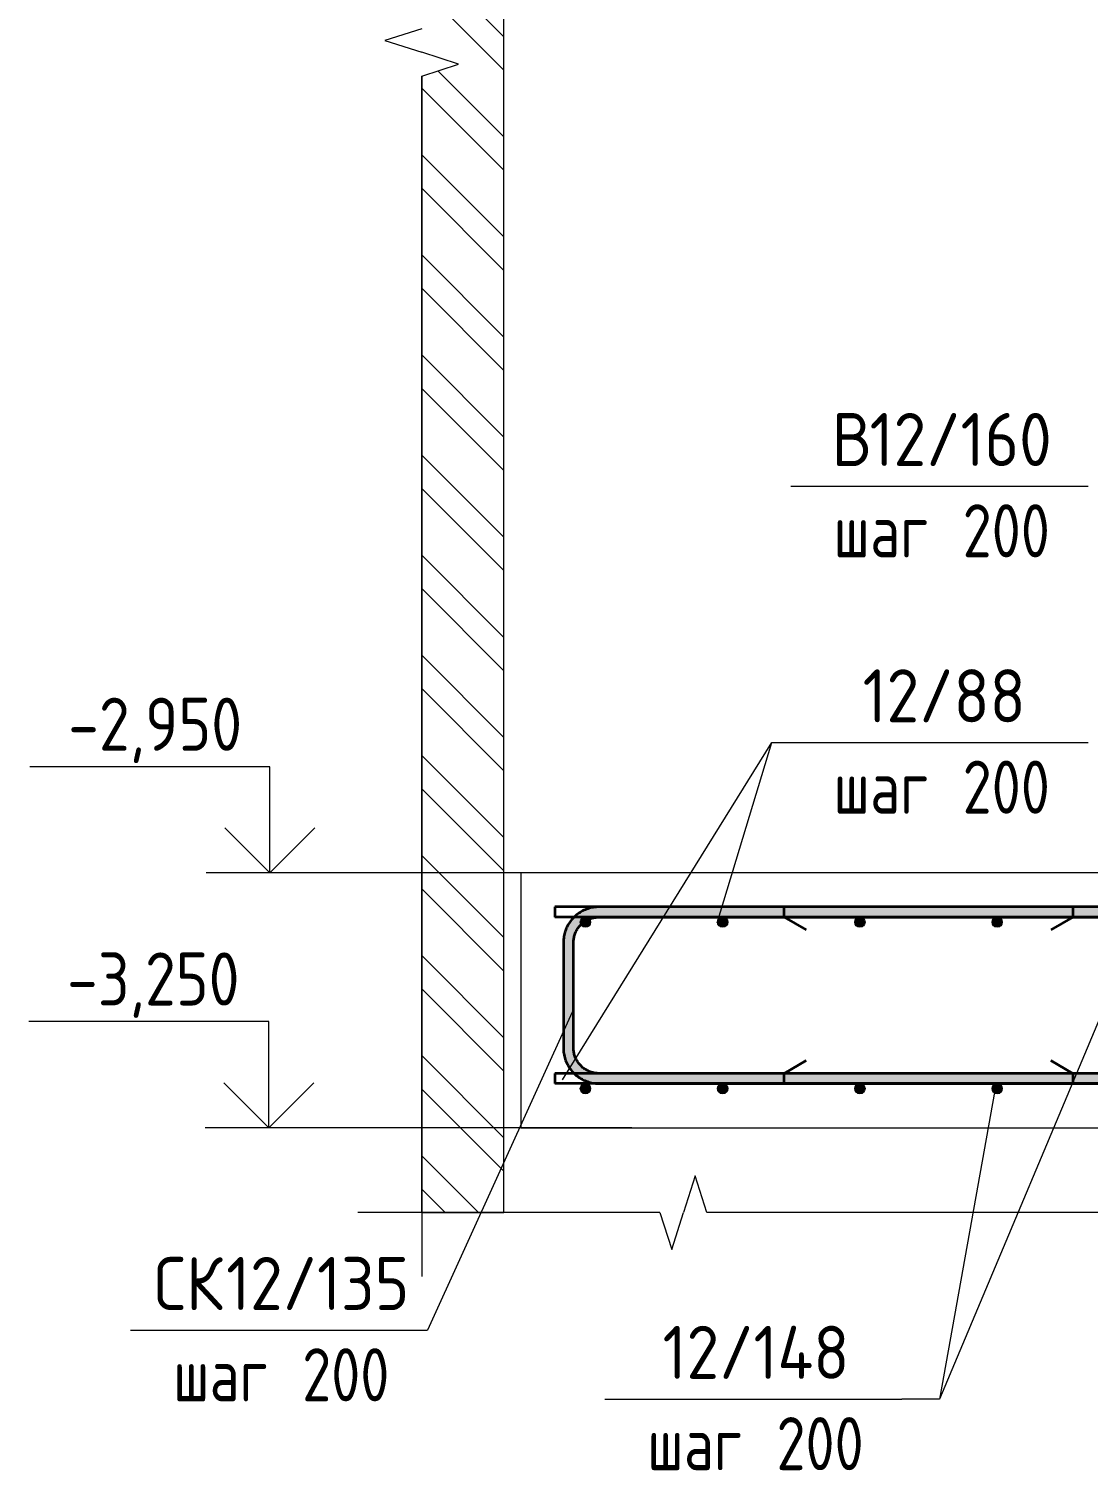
# Model space of a CAD drawing. Header units: millimetres. Extents: x 30199 to 68228, y -5153 to 33546.
# Drawn here: x 63430 to 64677, y -3653 to -1956 of the extents above; entities that cross this region are included whole.
import ezdxf

# ---------------------------------------------------------------- set-up
doc = ezdxf.new("R2010")
doc.units = ezdxf.units.MM
for name, color, linetype, lineweight in [('AA_Linii', 7, 'Continuous', 9), ('AA_Oformlenie', 7, 'Continuous', 9), ('AA_Vinoska', 7, 'Continuous', 9), ('AA_Visotnaya otmetka', 7, 'Continuous', 9), ('AF_Stena_Опалубка', 253, 'Continuous', 20), ('KR_Armatura', 7, 'Continuous', 20), ('KR_Armatura_Tonkie', 7, 'Continuous', 20), ('KR_Fundament', 7, 'Continuous', 20)]:
    doc.layers.add(name, color=color, linetype=linetype, lineweight=lineweight)
doc.styles.add('ISOCPEUR_1', font='isocpeur.TTF', dxfattribs={"width": 0.9, "height": 62.5})
doc.styles.add('ISOCPEUR_3', font='isocpeur.TTF', dxfattribs={"width": 0.85, "height": 62.5})
doc.styles.add('ISOCPEUR_8', font='isocpeur.TTF', dxfattribs={"width": 0.8, "height": 62.5})

# ---------------------------------------------------------------- blocks, each defined once
blk = doc.blocks.new('350_Стержень П торец СК-СГ _НесАрм_РабПлоск_ - 350_Стержень П торец СК-СГ _НесАрм_РабПлоск_-4078482-2-2 Армирование')
at = {"layer": 'KR_Armatura_Tonkie', "lineweight": 35}
for p, q in [((32607, -2990), (32115, -2990)), ((32115, -3002), (32607, -3002)), ((32115, -3002), (32141, -3017)), ((32672.8, -2990), (32619, -2990)), ((32619, -3002), (32672.8, -3002)), ((32703, -3032), (32703, -3156)), ((32115, -3186), (32141, -3171)), ((32619.7, -3186), (32115, -3186)), ((32672.8, -3186), (32649, -3186)), ((32115, -3198), (32672.8, -3198))]:
    blk.add_line(p, q, dxfattribs=at)
at = {"layer": 'KR_Armatura_Tonkie', "lineweight": 35, "flags": 128}
for points in [[(32702.3, -3001.9), (32701, -3000.7), (32699.8, -2999.6), (32698.4, -2998.6), (32697.1, -2997.6), (32695.7, -2996.7), (32694.3, -2995.8), (32692.8, -2995), (32691.3, -2994.2), (32689.8, -2993.5), (32688.2, -2992.9), (32686.6, -2992.3), (32685, -2991.8), (32683.4, -2991.3), (32681.8, -2990.9), (32680.1, -2990.6), (32678.5, -2990.4), (32676.8, -2990.2), (32675.1, -2990.1), (32673.5, -2990), (32673, -2990)], [(32711, -3014.1), (32710.3, -3012.6), (32709.4, -3011.1), (32708.6, -3009.7), (32707.7, -3008.3), (32706.7, -3006.9), (32705.7, -3005.6), (32704.6, -3004.3), (32703.4, -3003.1), (32702.4, -3002)]]:
    blk.add_lwpolyline(points, dxfattribs=at)
blk = doc.blocks.new('350_Стержень П торец СК-СГ _НесАрм_РабПлоск_ - 350_Стержень П торец СК-СГ _НесАрм_РабПлоск_-V15-2-2 Армирование')
at = {"layer": 'KR_Armatura_Tonkie', "lineweight": 35}
for points in [[(32353.7, -3002), (32673, -3001.8), (32672.8, -2990), (32115, -2990.2), (32115, -3002), (32341.4, -3002)], [(32709, -3032), (32715, -3032), (32713.6, -3021.1), (32709.4, -3011), (32702.3, -3002), (32694, -2995.6), (32683.9, -2991.4), (32673, -2990.2), (32673, -3002), (32680.8, -3003), (32688.2, -3006.1), (32694.2, -3010.8), (32699.2, -3017.6), (32702, -3024.3), (32703.2, -3032), (32707.4, -3032)], [(32709, -3156), (32715, -3156), (32714.8, -3032), (32703, -3032), (32703.2, -3156), (32707.4, -3156)], [(32673, -3198), (32683.9, -3196.6), (32694.3, -3192.2), (32702.7, -3185.7), (32709.6, -3176.5), (32713.6, -3166.9), (32714.8, -3156), (32703, -3156), (32702, -3163.8), (32698.9, -3171.2), (32694.2, -3177.2), (32687.7, -3182.1), (32680.7, -3185), (32673, -3186.2), (32673, -3197.8)], [(32120.6, -3198), (32673, -3197.8), (32672.8, -3186), (32115, -3186.2), (32115, -3198)]]:
    blk.add_hatch(color=256, dxfattribs=at).paths.add_polyline_path(points)
for p, q in [((32672.8, -2990), (32115, -2990)), ((32115, -3002), (32115, -2990)), ((32115, -3002), (32672.8, -3002)), ((32115, -3002), (32141, -3017)), ((32673, -2990), (32672.8, -2990)), ((32672.8, -3002), (32673, -3002)), ((32703, -3032), (32703, -3156)), ((32715, -3156), (32715, -3032)), ((32115, -3186), (32141, -3171)), ((32672.8, -3186), (32115, -3186)), ((32115, -3198), (32115, -3186)), ((32673, -3186), (32672.8, -3186)), ((32115, -3198), (32672.8, -3198)), ((32672.8, -3198), (32673, -3198))]:
    blk.add_line(p, q, dxfattribs=at)
at = {"layer": 'KR_Armatura_Tonkie', "lineweight": 35, "flags": 128}
for points in [[(32702.3, -3001.9), (32701, -3000.7), (32699.8, -2999.6), (32698.4, -2998.6), (32697.1, -2997.6), (32695.7, -2996.7), (32694.3, -2995.8), (32692.8, -2995), (32691.3, -2994.2), (32689.8, -2993.5), (32688.2, -2992.9), (32686.6, -2992.3), (32685, -2991.8), (32683.4, -2991.3), (32681.8, -2990.9), (32680.1, -2990.6), (32678.5, -2990.4), (32676.8, -2990.2), (32675.1, -2990.1), (32673.5, -2990), (32673, -2990)], [(32673, -3002), (32674.2, -3002), (32675.4, -3002.1), (32676.6, -3002.2), (32677.8, -3002.4), (32679, -3002.6), (32680.1, -3002.9), (32681.3, -3003.2), (32682.4, -3003.5), (32683.6, -3003.9), (32684.7, -3004.4), (32685.8, -3004.9), (32686.9, -3005.4), (32687.9, -3006), (32688.9, -3006.6), (32689.9, -3007.2), (32690.9, -3007.9), (32691.9, -3008.7), (32692.8, -3009.4), (32693.7, -3010.3), (32694.5, -3011.1), (32695.3, -3012), (32696.1, -3012.9), (32696.9, -3013.8), (32697.6, -3014.8), (32698.2, -3015.8), (32698.9, -3016.8), (32699.5, -3017.9), (32700, -3018.9), (32700.5, -3020), (32701, -3021.1), (32701.4, -3022.3), (32701.7, -3023.4), (32702.1, -3024.6), (32702.3, -3025.7), (32702.6, -3026.9), (32702.7, -3028.1), (32702.9, -3029.3), (32703, -3030.5), (32703, -3031.7), (32703, -3032)], [(32715, -3032), (32715, -3030.3), (32714.9, -3028.6), (32714.7, -3027), (32714.5, -3025.3), (32714.2, -3023.7), (32713.8, -3022), (32713.4, -3020.4), (32712.9, -3018.8), (32712.3, -3017.2), (32711.7, -3015.6), (32711, -3014.1), (32710.3, -3012.6), (32709.4, -3011.1), (32708.6, -3009.7), (32707.7, -3008.3), (32706.7, -3006.9), (32705.7, -3005.6), (32704.6, -3004.3), (32703.4, -3003.1), (32702.4, -3002)], [(32703, -3156), (32703, -3157.2), (32702.9, -3158.4), (32702.8, -3159.6), (32702.6, -3160.8), (32702.4, -3162), (32702.1, -3163.1), (32701.8, -3164.3), (32701.5, -3165.4), (32701.1, -3166.6), (32700.6, -3167.7), (32700.1, -3168.8), (32699.6, -3169.9), (32699, -3170.9), (32698.4, -3171.9), (32697.8, -3172.9), (32697.1, -3173.9), (32696.3, -3174.9), (32695.6, -3175.8), (32694.7, -3176.7), (32693.9, -3177.5), (32693, -3178.3), (32692.1, -3179.1), (32691.2, -3179.9), (32690.2, -3180.6), (32689.2, -3181.2), (32688.2, -3181.9), (32687.1, -3182.5), (32686.1, -3183), (32685, -3183.5), (32683.9, -3184), (32682.7, -3184.4), (32681.6, -3184.7), (32680.4, -3185.1), (32679.3, -3185.3), (32678.1, -3185.6), (32676.9, -3185.7), (32675.7, -3185.9), (32674.5, -3186), (32673.3, -3186), (32673, -3186)], [(32702.4, -3186), (32703.1, -3185.3), (32704.3, -3184), (32705.4, -3182.8), (32706.4, -3181.4), (32707.4, -3180.1), (32708.3, -3178.7), (32709.2, -3177.3), (32710, -3175.8), (32710.8, -3174.3), (32711.5, -3172.8), (32712.1, -3171.2), (32712.7, -3169.6), (32713.2, -3168), (32713.7, -3166.4), (32714.1, -3164.8), (32714.4, -3163.1), (32714.6, -3161.5), (32714.8, -3159.8), (32714.9, -3158.1), (32715, -3156.5), (32715, -3156)], [(32673, -3198), (32674.7, -3198), (32676.4, -3197.9), (32678, -3197.7), (32679.7, -3197.5), (32681.3, -3197.2), (32683, -3196.8), (32684.6, -3196.4), (32686.2, -3195.9), (32687.8, -3195.3), (32689.4, -3194.7), (32690.9, -3194), (32692.4, -3193.3), (32693.9, -3192.4), (32695.3, -3191.6), (32696.7, -3190.7), (32698.1, -3189.7), (32699.4, -3188.7), (32700.7, -3187.6), (32701.9, -3186.4), (32702.4, -3186)]]:
    blk.add_lwpolyline(points, dxfattribs=at)
blk = doc.blocks.new('350_Стержень П торец СК-СГ _НесАрм_РабПлоск_ - 350_Стержень П торец СК-СГ _НесАрм_РабПлоск_-4075653-2-2 Армирование')
at = {"layer": 'KR_Armatura_Tonkie', "lineweight": 35}
for p, q in [((32455, -2990), (31897, -2990)), ((31897, -3002), (32455, -3002)), ((32455, -3002), (32429, -3017)), ((31855, -3032), (31855, -3156)), ((31867, -3156), (31867, -3032)), ((32455, -3186), (32429, -3171)), ((32455, -3186), (31897, -3186)), ((31897, -3198), (32455, -3198))]:
    blk.add_line(p, q, dxfattribs=at)
at = {"layer": 'KR_Armatura_Tonkie', "lineweight": 35, "flags": 128}
for points in [[(31867.6, -3002), (31866.9, -3002.7), (31865.7, -3004), (31864.6, -3005.2), (31863.6, -3006.6), (31862.6, -3007.9), (31861.7, -3009.3), (31860.8, -3010.7), (31860, -3012.2), (31859.2, -3013.7), (31858.5, -3015.2), (31857.9, -3016.8), (31857.3, -3018.4), (31856.8, -3020), (31856.3, -3021.6), (31855.9, -3023.2), (31855.6, -3024.9), (31855.4, -3026.5), (31855.2, -3028.2), (31855.1, -3029.9), (31855, -3031.5), (31855, -3032)], [(31897, -2990), (31895.3, -2990), (31893.6, -2990.1), (31892, -2990.3), (31890.3, -2990.5), (31888.7, -2990.8), (31887, -2991.2), (31885.4, -2991.6), (31883.8, -2992.1), (31882.2, -2992.7), (31880.6, -2993.3), (31879.1, -2994), (31877.6, -2994.7), (31876.1, -2995.6), (31874.7, -2996.4), (31873.3, -2997.3), (31871.9, -2998.3), (31870.6, -2999.3), (31869.3, -3000.4), (31868.1, -3001.6), (31867.6, -3002)], [(31855, -3156), (31855, -3157.7), (31855.1, -3159.4), (31855.3, -3161), (31855.5, -3162.7), (31855.8, -3164.3), (31856.2, -3166), (31856.6, -3167.6), (31857.1, -3169.2), (31857.7, -3170.8), (31858.3, -3172.4), (31859, -3173.9), (31859.7, -3175.4), (31860.6, -3176.9), (31861.4, -3178.3), (31862.3, -3179.7), (31863.3, -3181.1), (31864.3, -3182.4), (31865.4, -3183.7), (31866.6, -3184.9), (31867.6, -3186)], [(31867.7, -3186.1), (31869, -3187.3), (31870.2, -3188.4), (31871.6, -3189.4), (31872.9, -3190.4), (31874.3, -3191.3), (31875.7, -3192.2), (31877.2, -3193), (31878.7, -3193.8), (31880.2, -3194.5), (31881.8, -3195.1), (31883.4, -3195.7), (31885, -3196.2), (31886.6, -3196.7), (31888.2, -3197.1), (31889.9, -3197.4), (31891.5, -3197.6), (31893.2, -3197.8), (31894.9, -3197.9), (31896.5, -3198), (31897, -3198)]]:
    blk.add_lwpolyline(points, dxfattribs=at)
blk = doc.blocks.new('350_Стержень П торец СК-СГ _НесАрм_РабПлоск_ - 350_Стержень П торец СК-СГ _НесАрм_РабПлоск_-V16-2-2 Армирование')
at = {"layer": 'KR_Armatura_Tonkie', "lineweight": 35}
for points in [[(31855, -3032), (31867, -3032), (31868, -3024.2), (31871.3, -3016.6), (31875.8, -3010.8), (31882, -3006), (31890.2, -3002.9), (31897, -3001.8), (31897, -2990), (31886.1, -2991.4), (31875.1, -2996.3), (31867.3, -3002.3), (31860.6, -3011), (31856.4, -3021.1), (31855.4, -3029.2)], [(32243.3, -3002), (32455, -3001.8), (32455, -2990), (31897, -2990.2), (31897, -3002), (32231, -3002)], [(31861, -3156), (31867, -3156), (31866.8, -3032), (31855, -3032), (31855.2, -3156), (31859.4, -3156)], [(31897, -3198), (31897, -3186), (31889.2, -3185), (31881.6, -3181.7), (31875.1, -3176.4), (31871, -3171), (31868, -3163.8), (31866.8, -3156), (31855, -3156), (31856.4, -3166.9), (31860.6, -3177), (31867.7, -3186), (31876, -3192.4), (31886.1, -3196.6), (31890.9, -3197.2)], [(32316.9, -3198), (32455, -3197.8), (32455, -3186), (31897, -3186.2), (31897, -3198), (32267.8, -3198)]]:
    blk.add_hatch(color=256, dxfattribs=at).paths.add_polyline_path(points)
for p, q in [((32455, -2990), (31897, -2990)), ((31897, -3002), (32455, -3002)), ((32455, -3002), (32429, -3017)), ((32455, -2990), (32455, -3002)), ((31855, -3032), (31855, -3156)), ((31867, -3156), (31867, -3032)), ((32455, -3186), (32429, -3171)), ((32455, -3186), (31897, -3186)), ((32455, -3186), (32455, -3198)), ((31897, -3198), (32455, -3198))]:
    blk.add_line(p, q, dxfattribs=at)
at = {"layer": 'KR_Armatura_Tonkie', "lineweight": 35, "flags": 128}
for points in [[(31867.6, -3002), (31866.9, -3002.7), (31865.7, -3004), (31864.6, -3005.2), (31863.6, -3006.6), (31862.6, -3007.9), (31861.7, -3009.3), (31860.8, -3010.7), (31860, -3012.2), (31859.2, -3013.7), (31858.5, -3015.2), (31857.9, -3016.8), (31857.3, -3018.4), (31856.8, -3020), (31856.3, -3021.6), (31855.9, -3023.2), (31855.6, -3024.9), (31855.4, -3026.5), (31855.2, -3028.2), (31855.1, -3029.9), (31855, -3031.5), (31855, -3032)], [(31867, -3032), (31867, -3030.8), (31867.1, -3029.6), (31867.2, -3028.4), (31867.4, -3027.2), (31867.6, -3026), (31867.9, -3024.9), (31868.2, -3023.7), (31868.5, -3022.6), (31868.9, -3021.4), (31869.4, -3020.3), (31869.9, -3019.2), (31870.4, -3018.1), (31871, -3017.1), (31871.6, -3016.1), (31872.2, -3015.1), (31872.9, -3014.1), (31873.7, -3013.1), (31874.4, -3012.2), (31875.3, -3011.3), (31876.1, -3010.5), (31877, -3009.7), (31877.9, -3008.9), (31878.8, -3008.1), (31879.8, -3007.4), (31880.8, -3006.8), (31881.8, -3006.1), (31882.9, -3005.5), (31883.9, -3005), (31885, -3004.5), (31886.1, -3004), (31887.3, -3003.6), (31888.4, -3003.3), (31889.6, -3002.9), (31890.7, -3002.7), (31891.9, -3002.4), (31893.1, -3002.3), (31894.3, -3002.1), (31895.5, -3002), (31896.7, -3002), (31897, -3002)], [(31897, -2990), (31895.3, -2990), (31893.6, -2990.1), (31892, -2990.3), (31890.3, -2990.5), (31888.7, -2990.8), (31887, -2991.2), (31885.4, -2991.6), (31883.8, -2992.1), (31882.2, -2992.7), (31880.6, -2993.3), (31879.1, -2994), (31877.6, -2994.7), (31876.1, -2995.6), (31874.7, -2996.4), (31873.3, -2997.3), (31871.9, -2998.3), (31870.6, -2999.3), (31869.3, -3000.4), (31868.1, -3001.6), (31867.6, -3002)], [(31855, -3156), (31855, -3157.7), (31855.1, -3159.4), (31855.3, -3161), (31855.5, -3162.7), (31855.8, -3164.3), (31856.2, -3166), (31856.6, -3167.6), (31857.1, -3169.2), (31857.7, -3170.8), (31858.3, -3172.4), (31859, -3173.9), (31859.7, -3175.4), (31860.6, -3176.9), (31861.4, -3178.3), (31862.3, -3179.7), (31863.3, -3181.1), (31864.3, -3182.4), (31865.4, -3183.7), (31866.6, -3184.9), (31867.6, -3186)], [(31897, -3186), (31895.8, -3186), (31894.6, -3185.9), (31893.4, -3185.8), (31892.2, -3185.6), (31891, -3185.4), (31889.9, -3185.1), (31888.7, -3184.8), (31887.6, -3184.5), (31886.4, -3184.1), (31885.3, -3183.6), (31884.2, -3183.1), (31883.1, -3182.6), (31882.1, -3182), (31881.1, -3181.4), (31880.1, -3180.8), (31879.1, -3180.1), (31878.1, -3179.3), (31877.2, -3178.6), (31876.3, -3177.7), (31875.5, -3176.9), (31874.7, -3176), (31873.9, -3175.1), (31873.1, -3174.2), (31872.4, -3173.2), (31871.8, -3172.2), (31871.1, -3171.2), (31870.5, -3170.1), (31870, -3169.1), (31869.5, -3168), (31869, -3166.9), (31868.6, -3165.7), (31868.3, -3164.6), (31867.9, -3163.4), (31867.7, -3162.3), (31867.4, -3161.1), (31867.3, -3159.9), (31867.1, -3158.7), (31867, -3157.5), (31867, -3156.3), (31867, -3156)], [(31867.7, -3186.1), (31869, -3187.3), (31870.2, -3188.4), (31871.6, -3189.4), (31872.9, -3190.4), (31874.3, -3191.3), (31875.7, -3192.2), (31877.2, -3193), (31878.7, -3193.8), (31880.2, -3194.5), (31881.8, -3195.1), (31883.4, -3195.7), (31885, -3196.2), (31886.6, -3196.7), (31888.2, -3197.1), (31889.9, -3197.4), (31891.5, -3197.6), (31893.2, -3197.8), (31894.9, -3197.9), (31896.5, -3198), (31897, -3198)]]:
    blk.add_lwpolyline(points, dxfattribs=at)
blk = doc.blocks.new('011_Прямоугольник обрыва _ЭлУзла_ - 011_Прямоугольник обрыва _ЭлУзла_-4151042-2-2 Армирование')
at = {"layer": 'AA_Oformlenie'}
for p, q in [((31688.2, -3350), (31688.2, -2011.7)), ((31968.5, -3350), (31688.2, -3350)), ((32585.3, -3350), (32024.1, -3350))]:
    blk.add_line(p, q, dxfattribs=at)
blk = doc.blocks.new('Высотные отметки - Стрелка вверх-400292-2-2 Армирование')
at = {"layer": 'AA_Vinoska'}
for p, q in [((31509.4, -2825), (31226.9, -2825)), ((31509.4, -2950), (31509.4, -2825)), ((31509.4, -2950), (31456.4, -2897)), ((31509.4, -2950), (31562.5, -2897)), ((31584.4, -2950), (31434.4, -2950))]:
    blk.add_line(p, q, dxfattribs=at)
blk = doc.blocks.new('042_М_Арматуры - Диам длина поз _ Комментарий-3662934-2-2 Армирование')
at = {"layer": 'AA_Vinoska'}
blk.add_line((32267.4, 1587), (32617.4, 1587), dxfattribs=at)

msp = doc.modelspace()

# ---------------------------------------------------------------- hatches: boundary and pattern name
at = {"layer": 'AA_Oformlenie'}
h = msp.add_hatch(dxfattribs=at)
h.set_pattern_fill('FP_10', color=250, style=0, pattern_type=2)
h.set_pattern_definition([(135, (65638.57, 825), (-58.9331, -58.9331), []), (135, (65677.86, 825), (-58.9331, -58.9331), [])])
h.paths.add_polyline_path([(63989.4318, -3350), (63989.4318, 2115.9645), (63892.6361, 2115.9645), (63892.6361, 776.9734), (63912.7138, 776.9734), (63912.7138, 749.4734), (63892.6361, 749.4734), (63935.9611, 735.3962), (63892.6361, 721.319), (63892.6361, -1956.0089), (63912.7138, -1956.0089), (63912.7138, -1983.5089), (63892.6361, -1983.5089), (63935.9611, -1997.586), (63892.6361, -2011.6632), (63892.6361, -3350), (63932.3284, -3350)])
at = {"layer": 'KR_Armatura'}
h = msp.add_hatch(color=256, dxfattribs=at)
edge = h.paths.add_edge_path()
edge.add_arc((64085.4318, -3008), 6, 0, 360)
for points in [[(64082.4318, -3013.1962), (64088.4318, -3013.1962), (64091.4318, -3008), (64088.4318, -3002.8038), (64082.4318, -3002.8038), (64079.5787, -3008.2545)], [(64250.0318, -3013.1962), (64253.0318, -3008), (64250.0318, -3002.8038), (64244.0318, -3002.8038), (64241.0318, -3008), (64244.0318, -3013.1962)], [(64411.6318, -3013.1962), (64414.6318, -3008), (64411.6318, -3002.8038), (64405.6318, -3002.8038), (64402.6318, -3008), (64405.6318, -3013.1962)], [(64573.2318, -3013.1962), (64576.2318, -3008), (64573.2318, -3002.8038), (64567.2318, -3002.8038), (64564.2318, -3008), (64567.2318, -3013.1962)], [(64088.4318, -3209.1962), (64091.4318, -3204), (64088.4318, -3198.8038), (64082.4318, -3198.8038), (64079.5787, -3204.2545), (64082.4318, -3209.1962)], [(64244.0318, -3209.1962), (64250.0318, -3209.1962), (64253.0318, -3204), (64250.0318, -3198.8038), (64244.0318, -3198.8038), (64241.0318, -3204)], [(64405.6318, -3209.1962), (64411.6318, -3209.1962), (64414.6318, -3204), (64411.6318, -3198.8038), (64405.6318, -3198.8038), (64402.6318, -3204)], [(64570.413, -3209.1962), (64573.2318, -3209.1962), (64576.2318, -3204), (64573.2318, -3198.8038), (64567.2318, -3198.8038), (64564.2318, -3204), (64567.2318, -3209.1962)]]:
    msp.add_hatch(color=256, dxfattribs=at).paths.add_polyline_path(points)
h = msp.add_hatch(color=256, dxfattribs=at)
edge = h.paths.add_edge_path()
edge.add_arc((64247.0318, -3008), 6, 0, 360)
h = msp.add_hatch(color=256, dxfattribs=at)
edge = h.paths.add_edge_path()
edge.add_arc((64408.6318, -3008), 6, 0, 360)
h = msp.add_hatch(color=256, dxfattribs=at)
edge = h.paths.add_edge_path()
edge.add_arc((64570.2318, -3008), 6, 0, 360)
h = msp.add_hatch(color=256, dxfattribs=at)
edge = h.paths.add_edge_path()
edge.add_arc((64085.4318, -3204), 6, 0, 360)
h = msp.add_hatch(color=256, dxfattribs=at)
edge = h.paths.add_edge_path()
edge.add_arc((64247.0318, -3204), 6, 0, 360)
h = msp.add_hatch(color=256, dxfattribs=at)
edge = h.paths.add_edge_path()
edge.add_arc((64408.6318, -3204), 6, 0, 360)
h = msp.add_hatch(color=256, dxfattribs=at)
edge = h.paths.add_edge_path()
edge.add_arc((64570.2318, -3204), 6, 0, 360)

# ---------------------------------------------------------------- linework, layer by layer
at = {"layer": 'AA_Linii'}
for p, q in [((63989.4318, -3350), (63989.4318, 2115.9645)), ((63892.6361, -2011.6632), (63892.6361, -3350)), ((63892.6361, -3350), (63989.4318, -3350))]:
    msp.add_line(p, q, dxfattribs=at)
at = {"layer": 'AA_Vinoska'}
for p, q in [((63892.6361, -1956.0089), (63849.3348, -1969.7589)), ((63849.3348, -1969.7589), (63892.6361, -1983.5089)), ((63935.9611, -1997.586), (63892.6361, -1983.5089)), ((63892.6361, -2011.6632), (63935.9611, -1997.586)), ((64058.391, -3193.6659), (64304.7667, -2796.4479)), ((64240.6588, -3008.8841), (64304.7667, -2796.4479)), ((64304.7667, -2796.4479), (64327.3931, -2796.4479)), ((64304.7667, -2796.4479), (64327.3931, -2796.4479)), ((64735.9242, -3013.9122), (64502.3931, -3569.5146)), ((64069.6738, -3113.8831), (63899.6706, -3488.4355)), ((64567.4837, -3206.2361), (64502.3931, -3569.5146)), ((64214.818, -3306.6987), (64201.068, -3350)), ((64228.568, -3350), (64214.818, -3306.6987)), ((63892.6361, -3350), (63817.6361, -3350)), ((63892.6361, -3350), (63892.6361, -3425)), ((64172.9136, -3350), (64186.9908, -3393.3251)), ((64186.9908, -3393.3251), (64201.068, -3350)), ((64502.3931, -3569.5146), (64458.123, -3569.5146)), ((64502.3931, -3569.5146), (64458.123, -3569.5146))]:
    msp.add_line(p, q, dxfattribs=at)
at = {"layer": 'AA_Visotnaya otmetka'}
for p, q in [((64384.0587, -2950), (63713.8582, -2950)), ((64384.0587, -2950), (64384.0587, -2950)), ((64139.9781, -3250), (63712.5666, -3250)), ((64139.9781, -3250), (64139.9781, -3250))]:
    msp.add_line(p, q, dxfattribs=at)
at = {"layer": 'AF_Stena_Опалубка'}
msp.add_line((63989.4318, -3350), (63989.4318, 2115.9645), dxfattribs=at)
at = {"layer": 'KR_Armatura'}
for p, q in [((64082.4318, -3002.8038), (64079.5787, -3008.2545)), ((64088.4318, -3002.8038), (64082.4318, -3002.8038)), ((64091.4318, -3008), (64088.4318, -3002.8038)), ((64244.0318, -3002.8038), (64241.0318, -3008)), ((64250.0318, -3002.8038), (64244.0318, -3002.8038)), ((64253.0318, -3008), (64250.0318, -3002.8038)), ((64405.6318, -3002.8038), (64402.6318, -3008)), ((64411.6318, -3002.8038), (64405.6318, -3002.8038)), ((64414.6318, -3008), (64411.6318, -3002.8038)), ((64567.2318, -3002.8038), (64564.2318, -3008)), ((64573.2318, -3002.8038), (64567.2318, -3002.8038)), ((64576.2318, -3008), (64573.2318, -3002.8038)), ((64079.5787, -3008.2545), (64082.4318, -3013.1962)), ((64082.4318, -3013.1962), (64088.4318, -3013.1962)), ((64088.4318, -3013.1962), (64091.4318, -3008)), ((64241.0318, -3008), (64244.0318, -3013.1962)), ((64244.0318, -3013.1962), (64250.0318, -3013.1962)), ((64250.0318, -3013.1962), (64253.0318, -3008)), ((64402.6318, -3008), (64405.6318, -3013.1962)), ((64405.6318, -3013.1962), (64411.6318, -3013.1962)), ((64411.6318, -3013.1962), (64414.6318, -3008)), ((64564.2318, -3008), (64567.2318, -3013.1962)), ((64567.2318, -3013.1962), (64573.2318, -3013.1962)), ((64573.2318, -3013.1962), (64576.2318, -3008)), ((64082.4318, -3198.8038), (64079.5787, -3204.2545)), ((64079.5787, -3204.2545), (64082.4318, -3209.1962)), ((64088.4318, -3198.8038), (64082.4318, -3198.8038)), ((64091.4318, -3204), (64088.4318, -3198.8038)), ((64088.4318, -3209.1962), (64091.4318, -3204)), ((64244.0318, -3198.8038), (64241.0318, -3204)), ((64241.0318, -3204), (64244.0318, -3209.1962)), ((64250.0318, -3198.8038), (64244.0318, -3198.8038)), ((64253.0318, -3204), (64250.0318, -3198.8038)), ((64250.0318, -3209.1962), (64253.0318, -3204)), ((64405.6318, -3198.8038), (64402.6318, -3204)), ((64402.6318, -3204), (64405.6318, -3209.1962)), ((64411.6318, -3198.8038), (64405.6318, -3198.8038)), ((64414.6318, -3204), (64411.6318, -3198.8038)), ((64411.6318, -3209.1962), (64414.6318, -3204)), ((64567.2318, -3198.8038), (64564.2318, -3204)), ((64564.2318, -3204), (64567.2318, -3209.1962)), ((64573.2318, -3198.8038), (64567.2318, -3198.8038)), ((64576.2318, -3204), (64573.2318, -3198.8038)), ((64573.2318, -3209.1962), (64576.2318, -3204)), ((64082.4318, -3209.1962), (64088.4318, -3209.1962)), ((64244.0318, -3209.1962), (64250.0318, -3209.1962)), ((64405.6318, -3209.1962), (64411.6318, -3209.1962)), ((64567.2318, -3209.1962), (64570.413, -3209.1962)), ((64570.413, -3209.1962), (64573.2318, -3209.1962))]:
    msp.add_line(p, q, dxfattribs=at)
for centre in [(64085.4318, -3008), (64247.0318, -3008), (64408.6318, -3008), (64570.2318, -3008), (64085.4318, -3204), (64247.0318, -3204), (64408.6318, -3204), (64570.2318, -3204)]:
    msp.add_circle(centre, 6, dxfattribs=at)
at = {"layer": 'KR_Armatura_Tonkie', "lineweight": 35}
for p, q in [((64929.4318, -2990), (64049.4318, -2990)), ((64049.4318, -2990), (64049.4318, -3002)), ((64929.4318, -3002), (64049.4318, -3002)), ((64929.4318, -3186), (64049.4318, -3186)), ((64049.4318, -3186), (64049.4318, -3198)), ((64929.4318, -3198), (64049.4318, -3198))]:
    msp.add_line(p, q, dxfattribs=at)
at = {"layer": 'KR_Fundament'}
for p, q in [((64969.4318, -2950), (64009.4318, -2950)), ((64009.4318, -2950), (64009.4318, -3250)), ((64009.4318, -3250), (64969.4318, -3250))]:
    msp.add_line(p, q, dxfattribs=at)

# ---------------------------------------------------------------- block references
at = {"layer": 'AA_Oformlenie'}
msp.add_blockref('011_Прямоугольник обрыва _ЭлУзла_ - 011_Прямоугольник обрыва _ЭлУзла_-4151042-2-2 Армирование', (32204.4318, 0), dxfattribs=at)
at = {"layer": 'AA_Vinoska'}
for name, p in [('042_М_Арматуры - Диам длина поз _ Комментарий-3662934-2-2 Армирование', (32059.977, -4081.6233)), ('042_М_Арматуры - Диам длина поз _ Комментарий-3662934-2-2 Армирование', (32059.977, -4383.4619)), ('042_М_Арматуры - Диам длина поз _ Комментарий-3662934-2-2 Армирование', (32059.977, -4383.4619)), ('Высотные отметки - Стрелка вверх-400292-2-2 Армирование', (32204.4318, 0)), ('042_М_Арматуры - Диам длина поз _ Комментарий-3662934-2-2 Армирование', (31282.2545, -5075.4495)), ('042_М_Арматуры - Диам длина поз _ Комментарий-3662934-2-2 Армирование', (31840.7069, -5156.5285)), ('042_М_Арматуры - Диам длина поз _ Комментарий-3662934-2-2 Армирование', (31840.7069, -5156.5285))]:
    msp.add_blockref(name, p, dxfattribs=at)
at = {"layer": 'AA_Visotnaya otmetka'}
msp.add_blockref('Высотные отметки - Стрелка вверх-400292-2-2 Армирование', (32203.1402, -300), dxfattribs=at)
at = {"layer": 'KR_Armatura_Tonkie', "lineweight": 35}
for name in ['350_Стержень П торец СК-СГ _НесАрм_РабПлоск_ - 350_Стержень П торец СК-СГ _НесАрм_РабПлоск_-4075653-2-2 Армирование', '350_Стержень П торец СК-СГ _НесАрм_РабПлоск_ - 350_Стержень П торец СК-СГ _НесАрм_РабПлоск_-V16-2-2 Армирование', '350_Стержень П торец СК-СГ _НесАрм_РабПлоск_ - 350_Стержень П торец СК-СГ _НесАрм_РабПлоск_-4078482-2-2 Армирование', '350_Стержень П торец СК-СГ _НесАрм_РабПлоск_ - 350_Стержень П торец СК-СГ _НесАрм_РабПлоск_-V15-2-2 Армирование']:
    msp.add_blockref(name, (32204.4318, 0), dxfattribs=at)

# ---------------------------------------------------------------- texts
at = {"layer": 'AA_Vinoska', "char_height": 62.5, "attachment_point": 1}
for s, insert, width, style in [('\\fISOCPEUR|b0|i0|c204|p34|;\\W.9;В', (64375.3966, -2408.3531), 54.113906, 'ISOCPEUR_1'), ('12/160', (64420.045, -2408.3531), 263.354344, 'ISOCPEUR_1'), (' 200', (64497.8195, -2515.8295), 166.751, 'ISOCPEUR_8'), ('шаг', (64377.4341, -2515.8295), 145.907125, 'ISOCPEUR_8'), ('12/88', (64411.8466, -2710.1917), 229.082203, 'ISOCPEUR_1'), ('12/88', (64411.8466, -2710.1917), 229.082203, 'ISOCPEUR_1'), (' 200', (64497.8195, -2817.668), 166.751, 'ISOCPEUR_8'), (' 200', (64497.8195, -2817.668), 166.751, 'ISOCPEUR_8'), ('шаг', (64377.4341, -2817.668), 145.907125, 'ISOCPEUR_8'), ('шаг', (64377.4341, -2817.668), 145.907125, 'ISOCPEUR_8'), ('СК', (63577.5366, -3402.1793), 102.816422, 'ISOCPEUR_1'), ('12/135', (63662.3687, -3402.1793), 263.354344, 'ISOCPEUR_1'), ('12/148', (64176.264, -3483.2583), 268.765734, 'ISOCPEUR_1'), ('12/148', (64176.264, -3483.2583), 268.765734, 'ISOCPEUR_1'), (' 200', (63720.097, -3509.6556), 166.751, 'ISOCPEUR_8'), ('шаг', (63599.7116, -3509.6556), 145.907125, 'ISOCPEUR_8'), (' 200', (64278.5495, -3590.7347), 166.751, 'ISOCPEUR_8'), ('шаг', (64158.164, -3590.7347), 145.907125, 'ISOCPEUR_8')]:
    msp.add_mtext(s, dxfattribs=dict(at, insert=insert, width=width, style=style))
at = {"layer": 'AA_Visotnaya otmetka', "char_height": 62.5, "width": 239.899334, "attachment_point": 1, "line_spacing_factor": 1.135194, "style": 'ISOCPEUR_3'}
for s, insert in [('-2,950', (63476.4001, -2743.5801)), ('-3,250', (63475.1085, -3043.5801))]:
    msp.add_mtext(s, dxfattribs=dict(at, insert=insert))

doc.saveas('drawing.dxf')
